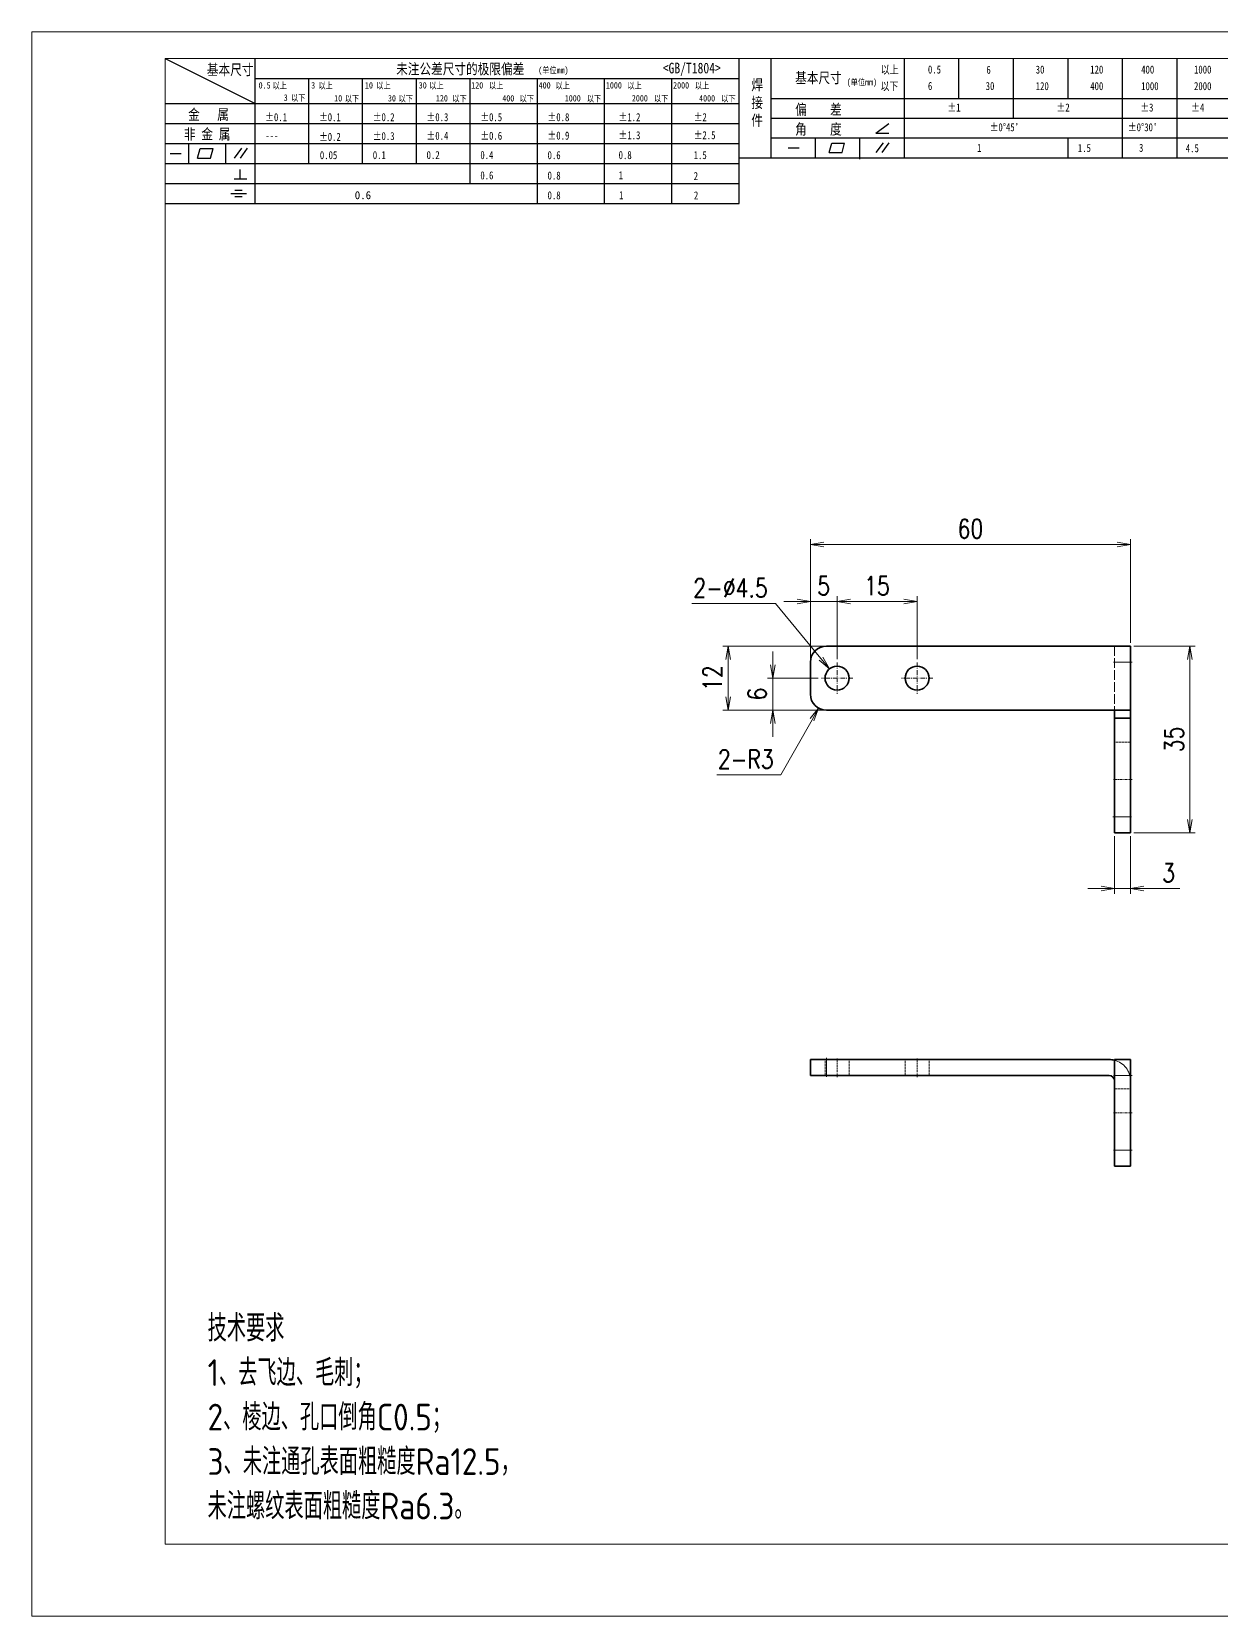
# Model space of a CAD drawing. Header units: millimetres. Extents: x 142029 to 212337, y -20537 to 1533.
# Drawn here: x 143388.3 to 143611.3, y 357.9 to 654.9 of the extents above; entities that cross this region are included whole.
import ezdxf

# ---------------------------------------------------------------- set-up
doc = ezdxf.new("R2010")
doc.units = ezdxf.units.MM
doc.header["$LTSCALE"] = 0.5
for name, pattern in [('AM_ISO02W050x2', [3.75, 3, -0.75]), ('AM_ISO08W050x2', [9, 6, -0.75, 1.5, -0.75]), ('DASHDOT', [18.5, 12, -3, 0.5, -3]), ('DASHED', [15, 12, -3])]:
    doc.linetypes.add(name, pattern=pattern)
for name, color, linetype, lineweight in [('中心线', 2, 'AM_ISO08W050x2', 18), ('图框', 7, 'Continuous', 18), ('标注线', 3, 'Continuous', 18), ('粗实线', 7, 'Continuous', 35), ('虚线', 1, 'AM_ISO02W050x2', 18)]:
    doc.layers.add(name, color=color, linetype=linetype, lineweight=lineweight)
doc.layers.add('图\\M+19E79\\M+195B6\\M+18E9A', color=7, linetype='Continuous')
doc.layers.add('打印', color=7, linetype='Continuous', lineweight=15, plot=False)
doc.layers.add('打印-禁用', color=7, linetype='Continuous', lineweight=15, plot=False)
doc.styles.add('DIM', font='romans.shx', dxfattribs={"width": 0.8, "bigfont": 'bigfont.shx'})
doc.styles.add('国标', font='simfang.ttf', dxfattribs={"width": 0.8})
doc.styles.add('机械长仿宋', font='gbenor.shx', dxfattribs={"height": 1, "bigfont": 'gbcbig.shx'})
doc.dimstyles.new('XR 1-1$0', dxfattribs={"dimtxt": 3.5, "dimasz": 2.5, "dimexe": 1, "dimexo": 0.625, "dimgap": 1.2, "dimtad": 1, "dimzin": 9, "dimdsep": 46, "dimtxsty": 'DIM', "dimblk": 'OPEN', "dimcen": 0, "dimclrd": 8, "dimclre": 8, "dimclrt": 2, "dimazin": 2, "dimtfac": 0.5, "dimtmove": 0, "dimatfit": 3, "dimldrblk": 'OPEN', "dimfxl": 0, "dimtolj": 2, "dimlwd": 18, "dimlwe": 18, "dimarcsym": 0})
doc.dimstyles.new('XR 1-1$3', dxfattribs={"dimtxt": 3.5, "dimasz": 2.5, "dimexe": 1, "dimexo": 0.625, "dimgap": 1.2, "dimtad": 1, "dimtoh": 1, "dimdsep": 46, "dimtxsty": 'DIM', "dimblk": 'OPEN', "dimcen": 0, "dimclrd": 8, "dimclre": 8, "dimclrt": 2, "dimazin": 2, "dimtfac": 0.5, "dimtofl": 0, "dimtmove": 0, "dimatfit": 3, "dimldrblk": 'OPEN', "dimfxl": 0, "dimtolj": 2, "dimlwd": 18, "dimlwe": 18, "dimarcsym": 0})
doc.dimstyles.new('XR 1-1$4', dxfattribs={"dimtxt": 3.5, "dimasz": 2.5, "dimexe": 1, "dimexo": 0.625, "dimgap": 1.2, "dimtad": 1, "dimtoh": 1, "dimdsep": 46, "dimtxsty": 'DIM', "dimblk": 'OPEN', "dimcen": 0, "dimclrd": 8, "dimclre": 8, "dimclrt": 2, "dimazin": 2, "dimtfac": 0.5, "dimtofl": 0, "dimtmove": 0, "dimatfit": 3, "dimldrblk": 'OPEN', "dimfxl": 0, "dimtolj": 2, "dimlwd": 18, "dimlwe": 18, "dimarcsym": 0})

# ---------------------------------------------------------------- blocks, each defined once
blk = doc.blocks.new('GZDEH零件A3图框V01版')
at = {"layer": '图\\M+19E79\\M+195B6\\M+18E9A', "color": 9}
for p, q in [((2882.49, -1554.46), (2899.37, -1562.92)), ((2899.37, -1581.67), (2899.37, -1554.46)), ((2990.09, -1581.67), (2990.09, -1554.46)), ((2996.09, -1573.08), (2996.09, -1554.46)), ((3021.09, -1561.98), (3021.09, -1554.46)), ((3031.31, -1561.98), (3031.31, -1554.46)), ((3041.53, -1561.98), (3041.53, -1554.46)), ((3051.75, -1561.98), (3051.75, -1554.46)), ((3061.98, -1561.98), (3061.98, -1554.46)), ((3072.2, -1561.98), (3072.2, -1554.46)), ((2899.37, -1558.24), (2990.09, -1558.24)), ((2909.45, -1574.17), (2909.45, -1558.24)), ((2919.53, -1574.17), (2919.53, -1558.24)), ((2929.61, -1574.17), (2929.61, -1558.24)), ((2939.69, -1577.92), (2939.69, -1558.24)), ((2952.29, -1581.67), (2952.29, -1558.24)), ((2964.89, -1581.67), (2964.89, -1558.24)), ((2977.49, -1581.67), (2977.49, -1558.24)), ((2996.09, -1561.98), (3113.09, -1561.98)), ((3021.09, -1573.08), (3021.09, -1561.98)), ((3041.53, -1565.68), (3041.53, -1561.98)), ((3061.98, -1573.08), (3061.98, -1561.98)), ((3072.2, -1573.08), (3072.2, -1561.98)), ((2882.49, -1562.92), (2990.09, -1562.92)), ((2882.49, -1566.67), (2990.09, -1566.67)), ((2996.09, -1565.68), (3113.09, -1565.68)), ((3015.75, -1568.51), (3018.15, -1566.66)), ((2882.49, -1570.42), (2990.09, -1570.42)), ((2886.92, -1574.12), (2886.92, -1570.42)), ((2893.91, -1574.12), (2893.91, -1570.42)), ((2996.09, -1569.38), (3113.09, -1569.38)), ((3004.42, -1573.08), (3004.42, -1569.38)), ((3006.97, -1572.12), (3007.45, -1570.33)), ((3007.45, -1570.33), (3009.86, -1570.33)), ((3009.39, -1572.12), (3009.86, -1570.33)), ((3012.75, -1573.08), (3012.75, -1569.38)), ((3015.75, -1568.51), (3018.15, -1568.51)), ((3015.81, -1572.12), (3017.15, -1570.26)), ((3016.89, -1572.12), (3018.23, -1570.26)), ((3051.75, -1573.08), (3051.75, -1569.38)), ((2883.43, -1572.27), (2885.49, -1572.27)), ((2888.59, -1573.16), (2889.07, -1571.37)), ((2888.59, -1573.16), (2891, -1573.16)), ((2889.07, -1571.37), (2891.48, -1571.37)), ((2891, -1573.16), (2891.48, -1571.37)), ((2895.52, -1573.16), (2896.85, -1571.3)), ((2896.6, -1573.16), (2897.94, -1571.3)), ((2990.09, -1573.08), (3113.09, -1573.08)), ((2999.26, -1571.23), (3001.32, -1571.23)), ((3006.97, -1572.12), (3009.39, -1572.12)), ((3012.75, -1573.33), (3012.75, -1573.08)), ((2882.49, -1574.17), (2990.09, -1574.17)), ((2895.42, -1577.05), (2897.81, -1577.05)), ((2896.58, -1577.05), (2896.58, -1575.28)), ((2882.49, -1577.92), (2990.09, -1577.92)), ((2894.79, -1579.77), (2897.77, -1579.77)), ((2895.57, -1579.17), (2896.92, -1579.17)), ((2882.49, -1581.67), (2990.09, -1581.67)), ((2895.57, -1580.37), (2896.93, -1580.37))]:
    blk.add_line(p, q, dxfattribs=at)
at = {"layer": '图框', "linetype": 'Continuous'}
for p, q in [((2882.49, -1554.46), (2882.49, -1832.96)), ((3272.49, -1554.46), (2882.49, -1554.46)), ((2882.49, -1832.96), (3272.49, -1832.96))]:
    blk.add_line(p, q, dxfattribs=at)
at = {"layer": '打印-禁用', "linetype": 'Continuous'}
for p, q in [((2857.49, -1549.46), (2857.49, -1846.46)), ((3277.49, -1549.46), (2857.49, -1549.46)), ((2857.49, -1846.46), (3277.49, -1846.46))]:
    blk.add_line(p, q, dxfattribs=at)
at = {"layer": '图\\M+19E79\\M+195B6\\M+18E9A', "color": 9, "style": '国标', "width": 0.8}
for s, height, p in [('基本尺寸', 2, (2890.33, -1557.58)), ('未注公差尺寸的极限偏差', 2, (2925.81, -1557.44)), ('<GB/T1804>', 2, (2975.78, -1557.27)), ('以上', 1.5, (3016.64, -1557.33)), ('0.5', 1.5, (3025.49, -1557.3)), ('6', 1.5, (3036.45, -1557.34)), ('30', 1.5, (3045.69, -1557.31)), ('120', 1.5, (3055.91, -1557.31)), ('400', 1.5, (3065.46, -1557.31)), ('1000', 1.5, (3075.36, -1557.31)), ('30', 1.2, (2930.04, -1560.11)), ('基本尺寸', 2, (3000.6, -1559.1)), ('以下', 1.5, (3016.58, -1560.43)), ('6', 1.5, (3025.49, -1560.38)), ('30', 1.5, (3036.31, -1560.39)), ('120', 1.5, (3045.69, -1560.41)), ('400', 1.5, (3055.91, -1560.41)), ('1000', 1.5, (3065.46, -1560.41)), ('2000', 1.5, (3075.36, -1560.41)), ('金   属', 2, (2886.82, -1565.98)), ('±0.1', 1.5, (2901.27, -1566.23)), ('±0.1', 1.5, (2911.35, -1566.23)), ('±0.2', 1.5, (2921.43, -1566.23)), ('±0.3', 1.5, (2931.51, -1566.23)), ('±0.5', 1.5, (2941.59, -1566.23)), ('±0.8', 1.5, (2954.19, -1566.23)), ('±1.2', 1.5, (2967.51, -1566.23)), ('±2', 1.5, (2981.58, -1566.23)), ('偏    差', 2, (3000.6, -1565.04)), ('±1', 1.5, (3029.16, -1564.42)), ('±2', 1.5, (3049.61, -1564.42)), ('±3', 1.5, (3065.3, -1564.42)), ('±4', 1.5, (3074.85, -1564.42)), ('非 金 属', 2, (2886.02, -1569.65)), ('±0.3', 1.5, (2921.43, -1569.77)), ('±0.4', 1.5, (2931.51, -1569.71)), ('±0.6', 1.5, (2941.59, -1569.71)), ('±0.9', 1.5, (2954.19, -1569.68)), ('±1.3', 1.5, (2967.51, -1569.62)), ('±2.5', 1.5, (2981.58, -1569.61)), ('角    度', 2, (3000.6, -1568.74)), ("±0%%D45'", 1.5, (3037.06, -1568.12)), ("±0%%D30'", 1.5, (3062.98, -1568.12)), ('---', 1.5, (2901.27, -1569.65)), ('±0.2', 1.5, (2911.35, -1569.92)), ('1', 1.5, (3034.69, -1571.98)), ('1.5', 1.5, (3053.59, -1572.01)), ('3', 1.5, (3065.05, -1571.98)), ('4.5', 1.5, (3073.82, -1572.05)), ('0.1', 1.5, (2921.43, -1573.34)), ('0.2', 1.5, (2931.51, -1573.33)), ('0.4', 1.5, (2941.59, -1573.33)), ('0.6', 1.5, (2954.19, -1573.35)), ('0.8', 1.5, (2967.51, -1573.33)), ('1.5', 1.5, (2981.58, -1573.34)), ('0.6', 1.5, (2941.59, -1577.14)), ('0.8', 1.5, (2954.19, -1577.17)), ('1', 1.5, (2967.51, -1577.12)), ('2', 1.5, (2981.58, -1577.26)), ('0.8', 1.5, (2954.19, -1580.87)), ('1', 1.5, (2967.59, -1580.86)), ('2', 1.5, (2981.62, -1580.89))]:
    blk.add_text(s, height=height, dxfattribs=at).set_placement(p)
at = {"layer": '图\\M+19E79\\M+195B6\\M+18E9A', "color": 9, "lineweight": 15, "style": '国标', "width": 0.8}
for s, p in [('(单位mm)', (2952.44, -1557.27)), ('0.5', (2900.03, -1560.11)), ('以上', (2902.64, -1560.16)), ('3', (2909.88, -1560.11)), ('以上', (2911.25, -1560.16)), ('10', (2919.96, -1560.11)), ('以上', (2922.09, -1560.16)), ('以上', (2932.02, -1560.16)), ('120', (2939.88, -1560.11)), ('以上', (2943.21, -1560.16)), ('400', (2952.52, -1560.11)), ('以上', (2955.68, -1560.16)), ('1000', (2965.12, -1560.11)), ('以上', (2969.16, -1560.16)), ('2000', (2977.72, -1560.11)), ('以上', (2981.8, -1560.16)), ('(单位mm)', (3010.27, -1559.51)), ('3', (2904.73, -1562.41)), ('以下', (2906.1, -1562.46)), ('10', (2914.19, -1562.54)), ('以下', (2916.18, -1562.59)), ('30', (2924.27, -1562.54)), ('以下', (2926.26, -1562.59)), ('120', (2933.26, -1562.54)), ('以下', (2936.34, -1562.59)), ('400', (2945.7, -1562.54)), ('以下', (2948.94, -1562.59)), ('1000', (2957.41, -1562.54)), ('以下', (2961.54, -1562.59)), ('2000', (2969.99, -1562.54)), ('以下', (2974.14, -1562.59)), ('4000', (2982.59, -1562.54)), ('以下', (2986.74, -1562.59))]:
    blk.add_text(s, height=1.2, dxfattribs=at).set_placement(p)
at = {"layer": '图\\M+19E79\\M+195B6\\M+18E9A', "color": 9, "lineweight": 13, "style": '国标'}
blk.add_text('0.6', height=1.5, dxfattribs=at).set_placement((2918.05, -1580.85))
at = {"layer": '图\\M+19E79\\M+195B6\\M+18E9A', "color": 9, "style": '国标'}
for s, insert, char_height, width, attachment_point in [('焊\\P接\\P件', (2992.39, -1558.41), 2, 3.1877, 1), ('0.05', (2911.51, -1573.37), 1.5, 5.1982, 7)]:
    blk.add_mtext(s, dxfattribs=dict(at, insert=insert, char_height=char_height, width=width, attachment_point=attachment_point))
blk = doc.blocks.new('DEH A3')
at = {"layer": '图框'}
blk.add_blockref('GZDEH零件A3图框V01版', (-2857.49, 1846.46), dxfattribs=at)
blk = doc.blocks.new('_Open')
at = {"color": 0, "linetype": 'ByBlock', "lineweight": -2}
for p, q in [((-1, 0.17), (0, 0)), ((-1, -0.17), (0, 0)), ((0, 0), (-1, 0))]:
    blk.add_line(p, q, dxfattribs=at)
blk = doc.blocks.new('*D46')
at = {"layer": 'Defpoints', "color": 0, "transparency": 16777216}
for p in [(143518.81, 539.76), (143537.23, 539.76), (143537.23, 527.76)]:
    blk.add_point(p, dxfattribs=at)
at = {"layer": '标注线', "color": 8, "lineweight": 18, "transparency": 16777216}
for p, q in [((143536.61, 539.76), (143517.81, 539.76)), ((143518.81, 530.26), (143518.81, 537.26)), ((143536.61, 527.76), (143517.81, 527.76))]:
    blk.add_line(p, q, dxfattribs=at)
at = {"layer": '标注线', "color": 8, "linetype": 'ByBlock', "lineweight": 18, "transparency": 16777216, "xscale": 2.5, "yscale": 2.5, "zscale": 2.5}
for p, rotation in [((143518.81, 539.76), 90), ((143518.81, 527.76), 270)]:
    blk.add_blockref('_Open', p, dxfattribs=dict(at, rotation=rotation))
at = {"layer": '标注线', "color": 2, "transparency": 16777216, "insert": (143515.86, 533.76), "char_height": 3.5, "attachment_point": 5, "rotation": 90, "style": 'DIM'}
blk.add_mtext('\\A2;12', dxfattribs=at)
blk = doc.blocks.new('*D47')
at = {"layer": 'Defpoints', "color": 0, "transparency": 16777216}
for p in [(143594.23, 558.81), (143594.23, 539.76), (143534.23, 536.76)]:
    blk.add_point(p, dxfattribs=at)
at = {"layer": '标注线', "color": 8, "lineweight": 18, "transparency": 16777216}
for p, q in [((143534.23, 537.38), (143534.23, 559.81)), ((143536.73, 558.81), (143591.73, 558.81)), ((143594.23, 540.38), (143594.23, 559.81))]:
    blk.add_line(p, q, dxfattribs=at)
at = {"layer": '标注线', "color": 8, "linetype": 'ByBlock', "lineweight": 18, "transparency": 16777216, "xscale": 2.5, "yscale": 2.5, "zscale": 2.5, "rotation": 180}
blk.add_blockref('_Open', (143534.23, 558.81), dxfattribs=at)
at = {"layer": '标注线', "color": 8, "linetype": 'ByBlock', "lineweight": 18, "transparency": 16777216, "xscale": 2.5, "yscale": 2.5, "zscale": 2.5}
blk.add_blockref('_Open', (143594.23, 558.81), dxfattribs=at)
at = {"layer": '标注线', "color": 2, "transparency": 16777216, "insert": (143564.23, 561.76), "char_height": 3.5, "attachment_point": 5, "style": 'DIM'}
blk.add_mtext('\\A2;60', dxfattribs=at)
blk = doc.blocks.new('*D49')
at = {"layer": 'Defpoints', "color": 0, "transparency": 16777216}
for p in [(143539.23, 548.1), (143534.23, 536.76), (143539.23, 536.68)]:
    blk.add_point(p, dxfattribs=at)
at = {"layer": '标注线', "color": 8, "lineweight": 18, "transparency": 16777216}
for p, q in [((143531.73, 548.1), (143529.23, 548.1)), ((143534.23, 537.38), (143534.23, 549.1)), ((143534.23, 548.1), (143539.23, 548.1)), ((143539.23, 537.31), (143539.23, 549.1)), ((143541.73, 548.1), (143544.23, 548.1))]:
    blk.add_line(p, q, dxfattribs=at)
at = {"layer": '标注线', "color": 8, "linetype": 'ByBlock', "lineweight": 18, "transparency": 16777216, "xscale": 2.5, "yscale": 2.5, "zscale": 2.5}
blk.add_blockref('_Open', (143534.23, 548.1), dxfattribs=at)
at = {"layer": '标注线', "color": 8, "linetype": 'ByBlock', "lineweight": 18, "transparency": 16777216, "xscale": 2.5, "yscale": 2.5, "zscale": 2.5, "rotation": 180}
blk.add_blockref('_Open', (143539.23, 548.1), dxfattribs=at)
at = {"layer": '标注线', "color": 2, "transparency": 16777216, "insert": (143536.73, 551.05), "char_height": 3.5, "attachment_point": 5, "style": 'DIM'}
blk.add_mtext('\\A2;5', dxfattribs=at)
blk = doc.blocks.new('*D50')
at = {"layer": 'Defpoints', "color": 0, "transparency": 16777216}
for p in [(143554.23, 548.1), (143539.23, 536.68), (143554.23, 536.68)]:
    blk.add_point(p, dxfattribs=at)
at = {"layer": '标注线', "color": 8, "lineweight": 18, "transparency": 16777216}
for p, q in [((143539.23, 537.31), (143539.23, 549.1)), ((143541.73, 548.1), (143551.73, 548.1)), ((143554.23, 537.31), (143554.23, 549.1))]:
    blk.add_line(p, q, dxfattribs=at)
at = {"layer": '标注线', "color": 8, "linetype": 'ByBlock', "lineweight": 18, "transparency": 16777216, "xscale": 2.5, "yscale": 2.5, "zscale": 2.5, "rotation": 180}
blk.add_blockref('_Open', (143539.23, 548.1), dxfattribs=at)
at = {"layer": '标注线', "color": 8, "linetype": 'ByBlock', "lineweight": 18, "transparency": 16777216, "xscale": 2.5, "yscale": 2.5, "zscale": 2.5}
blk.add_blockref('_Open', (143554.23, 548.1), dxfattribs=at)
at = {"layer": '标注线', "color": 2, "transparency": 16777216, "insert": (143546.73, 551.05), "char_height": 3.5, "attachment_point": 5, "style": 'DIM'}
blk.add_mtext('\\A2;15', dxfattribs=at)
blk = doc.blocks.new('*D51')
at = {"layer": 'Defpoints', "color": 0, "transparency": 16777216}
for p in [(143527.21, 533.76), (143536.31, 533.76), (143537.57, 527.76)]:
    blk.add_point(p, dxfattribs=at)
at = {"layer": '标注线', "color": 8, "lineweight": 18, "transparency": 16777216}
for p, q in [((143527.21, 536.26), (143527.21, 538.76)), ((143535.68, 533.76), (143526.21, 533.76)), ((143527.21, 527.76), (143527.21, 533.76)), ((143536.94, 527.76), (143526.21, 527.76)), ((143527.21, 525.26), (143527.21, 522.76))]:
    blk.add_line(p, q, dxfattribs=at)
at = {"layer": '标注线', "color": 8, "linetype": 'ByBlock', "lineweight": 18, "transparency": 16777216, "xscale": 2.5, "yscale": 2.5, "zscale": 2.5}
for p, rotation in [((143527.21, 533.76), 270), ((143527.21, 527.76), 90)]:
    blk.add_blockref('_Open', p, dxfattribs=dict(at, rotation=rotation))
at = {"layer": '标注线', "color": 2, "transparency": 16777216, "insert": (143524.26, 530.76), "char_height": 3.5, "attachment_point": 5, "rotation": 90, "style": 'DIM'}
blk.add_mtext('\\A2;6', dxfattribs=at)
blk = doc.blocks.new('*D52')
at = {"layer": 'Defpoints', "color": 0, "transparency": 16777216}
for p in [(143591.23, 504.76), (143594.23, 504.76), (143594.23, 494.31)]:
    blk.add_point(p, dxfattribs=at)
at = {"layer": '标注线', "color": 8, "lineweight": 18, "transparency": 16777216}
for p, q in [((143591.23, 504.13), (143591.23, 493.31)), ((143594.23, 504.13), (143594.23, 493.31)), ((143588.73, 494.31), (143586.23, 494.31)), ((143591.23, 494.31), (143594.23, 494.31)), ((143596.73, 494.31), (143603.5, 494.31))]:
    blk.add_line(p, q, dxfattribs=at)
at = {"layer": '标注线', "color": 8, "linetype": 'ByBlock', "lineweight": 18, "transparency": 16777216, "xscale": 2.5, "yscale": 2.5, "zscale": 2.5}
blk.add_blockref('_Open', (143591.23, 494.31), dxfattribs=at)
at = {"layer": '标注线', "color": 8, "linetype": 'ByBlock', "lineweight": 18, "transparency": 16777216, "xscale": 2.5, "yscale": 2.5, "zscale": 2.5, "rotation": 180}
blk.add_blockref('_Open', (143594.23, 494.31), dxfattribs=at)
at = {"layer": '标注线', "color": 2, "transparency": 16777216, "insert": (143601.37, 497.26), "char_height": 3.5, "attachment_point": 5, "style": 'DIM'}
blk.add_mtext('\\A2;3', dxfattribs=at)
blk = doc.blocks.new('*D53')
at = {"layer": 'Defpoints', "color": 0, "transparency": 16777216}
for p in [(143594.23, 539.76), (143605.36, 539.76), (143594.23, 504.76)]:
    blk.add_point(p, dxfattribs=at)
at = {"layer": '标注线', "color": 8, "lineweight": 18, "transparency": 16777216}
for p, q in [((143594.86, 539.76), (143606.36, 539.76)), ((143605.36, 507.26), (143605.36, 537.26)), ((143594.86, 504.76), (143606.36, 504.76))]:
    blk.add_line(p, q, dxfattribs=at)
at = {"layer": '标注线', "color": 8, "linetype": 'ByBlock', "lineweight": 18, "transparency": 16777216, "xscale": 2.5, "yscale": 2.5, "zscale": 2.5}
for p, rotation in [((143605.36, 539.76), 90), ((143605.36, 504.76), 270)]:
    blk.add_blockref('_Open', p, dxfattribs=dict(at, rotation=rotation))
at = {"layer": '标注线', "color": 2, "transparency": 16777216, "insert": (143602.41, 522.26), "char_height": 3.5, "attachment_point": 5, "rotation": 90, "style": 'DIM'}
blk.add_mtext('\\A2;35', dxfattribs=at)
blk = doc.blocks.new('*D54')
at = {"layer": 'Defpoints', "color": 0, "transparency": 16777216}
for p in [(143537.8, 535.49), (143540.67, 532.02)]:
    blk.add_point(p, dxfattribs=at)
at = {"layer": '标注线', "color": 8, "lineweight": 18, "transparency": 16777216}
for p in [(143511.99, 547.71), (143536.21, 537.42)]:
    blk.add_line(p, (143527.72, 547.71), dxfattribs=at)
at = {"layer": '标注线', "color": 8, "linetype": 'ByBlock', "lineweight": 18, "transparency": 16777216, "xscale": 2.5, "yscale": 2.5, "zscale": 2.5, "rotation": 309.5274153414364}
blk.add_blockref('_Open', (143537.8, 535.49), dxfattribs=at)
at = {"layer": '标注线', "color": 2, "transparency": 16777216, "insert": (143519.26, 550.66), "char_height": 3.5, "attachment_point": 5, "style": 'DIM'}
blk.add_mtext('\\A2;2-%%c4.5', dxfattribs=at)
blk = doc.blocks.new('*D55')
at = {"layer": 'Defpoints', "color": 0, "transparency": 16777216}
for p in [(143537.23, 530.76), (143535.76, 528.14)]:
    blk.add_point(p, dxfattribs=at)
at = {"layer": '标注线', "color": 8, "lineweight": 18, "transparency": 16777216}
for p in [(143534.54, 525.96), (143516.72, 515.62)]:
    blk.add_line(p, (143528.72, 515.62), dxfattribs=at)
at = {"layer": '标注线', "color": 8, "linetype": 'ByBlock', "lineweight": 18, "transparency": 16777216, "xscale": 2.5, "yscale": 2.5, "zscale": 2.5, "rotation": 60.63584925358956}
blk.add_blockref('_Open', (143535.76, 528.14), dxfattribs=at)
at = {"layer": '标注线', "color": 2, "transparency": 16777216, "insert": (143522.12, 518.57), "char_height": 3.5, "attachment_point": 5, "style": 'DIM'}
blk.add_mtext('\\A2;\\A2;2-R3', dxfattribs=at)

msp = doc.modelspace()

# ---------------------------------------------------------------- linework, layer by layer
at = {"color": 2, "lineweight": 13, "ltscale": 0.075}
for p, q in [((143591.235, 507.757), (143594.235, 507.757)), ((143537.235, 462.26), (143537.235, 459.26)), ((143594.235, 459.26), (143591.235, 459.26)), ((143591.235, 445.26), (143594.235, 445.26))]:
    msp.add_line(p, q, dxfattribs=at)
at = {"layer": '中心线', "linetype": 'DASHDOT', "ltscale": 0.14625}
for p, q in [((143539.235, 536.682), (143539.235, 530.832)), ((143554.235, 536.682), (143554.235, 530.832)), ((143542.16, 533.757), (143536.31, 533.757)), ((143557.16, 533.757), (143551.31, 533.757))]:
    msp.add_line(p, q, dxfattribs=at)
at = {"layer": '中心线', "linetype": 'DASHDOT', "ltscale": 0.090015}
for p, q in [((143594.535, 536.757), (143590.934, 536.757)), ((143594.535, 514.757), (143590.934, 514.757)), ((143590.934, 507.757), (143594.535, 507.757)), ((143537.235, 462.56), (143537.235, 458.959)), ((143594.535, 459.26), (143590.934, 459.26)), ((143594.535, 452.26), (143590.934, 452.26)), ((143594.535, 445.26), (143590.934, 445.26))]:
    msp.add_line(p, q, dxfattribs=at)
at = {"layer": '中心线', "linetype": 'DASHDOT', "ltscale": 0.09}
for p, q in [((143539.235, 458.96), (143539.235, 462.56)), ((143554.235, 458.96), (143554.235, 462.56))]:
    msp.add_line(p, q, dxfattribs=at)
at = {"layer": '打印'}
msp.add_lwpolyline([(143388.268, 654.912), (143808.268, 654.912), (143808.268, 357.912), (143388.268, 357.912)], close=True, dxfattribs=at)
at = {"layer": '粗实线'}
for p, q in [((143537.235, 539.757), (143590.235, 539.757)), ((143590.235, 527.757), (143537.235, 527.757)), ((143591.235, 526.257), (143591.235, 507.757)), ((143594.235, 526.257), (143594.235, 507.757)), ((143590.235, 462.26), (143537.235, 462.26)), ((143590.235, 459.26), (143537.235, 459.26))]:
    msp.add_line(p, q, dxfattribs=at)
at = {"layer": '粗实线', "ltscale": 0.1}
for p, q in [((143594.235, 539.757), (143590.235, 539.757)), ((143590.235, 527.757), (143594.235, 527.757))]:
    msp.add_line(p, q, dxfattribs=at)
at = {"layer": '粗实线', "ltscale": 0.3}
msp.add_line((143594.235, 539.757), (143594.235, 527.757), dxfattribs=at)
at = {"layer": '粗实线', "ltscale": 0.15}
msp.add_line((143534.235, 530.757), (143534.235, 536.757), dxfattribs=at)
at = {"layer": '粗实线', "ltscale": 0.0375}
for p, q in [((143591.235, 527.757), (143591.235, 526.257)), ((143594.235, 526.257), (143594.235, 527.757))]:
    msp.add_line(p, q, dxfattribs=at)
at = {"layer": '粗实线', "ltscale": 0.075}
for p, q in [((143591.235, 526.257), (143594.235, 526.257)), ((143591.235, 507.757), (143591.235, 504.757)), ((143594.235, 504.757), (143594.235, 507.757)), ((143594.235, 504.757), (143591.235, 504.757)), ((143537.235, 462.26), (143534.235, 462.26)), ((143534.235, 459.26), (143534.235, 462.26)), ((143591.235, 462.26), (143591.235, 459.26)), ((143591.235, 462.26), (143594.235, 462.26)), ((143594.235, 459.26), (143594.235, 462.26)), ((143534.235, 459.26), (143537.235, 459.26)), ((143591.235, 445.26), (143591.235, 442.26)), ((143594.235, 442.26), (143594.235, 445.26)), ((143594.235, 442.26), (143591.235, 442.26))]:
    msp.add_line(p, q, dxfattribs=at)
at = {"layer": '粗实线', "ltscale": 0.35}
for p, q in [((143591.235, 459.26), (143591.235, 445.26)), ((143594.235, 459.26), (143594.235, 445.26))]:
    msp.add_line(p, q, dxfattribs=at)
at = {"layer": '粗实线'}
for centre in [(143539.235, 533.757), (143554.235, 533.757)]:
    msp.add_circle(centre, 2.25, dxfattribs=at)
for centre, radius, start, end in [((143537.235, 536.757), 3, 90, 180), ((143537.235, 530.757), 3, 180, 270), ((143590.235, 458.26), 4, 75.52249, 90), ((143590.235, 458.26), 1, 0, 90)]:
    msp.add_arc(centre, radius, start, end, dxfattribs=at)
at = {"layer": '虚线', "linetype": 'DASHED', "ltscale": 0.3}
msp.add_line((143591.235, 539.757), (143591.235, 527.757), dxfattribs=at)
at = {"layer": '虚线', "linetype": 'DASHED', "ltscale": 0.075}
for p, q in [((143591.235, 536.757), (143594.235, 536.757)), ((143594.235, 521.757), (143591.235, 521.757)), ((143594.235, 507.757), (143591.235, 507.757)), ((143594.235, 507.757), (143591.235, 507.757)), ((143536.985, 459.26), (143536.985, 462.26)), ((143537.235, 459.26), (143537.235, 462.26)), ((143541.485, 459.26), (143541.485, 462.26)), ((143551.985, 459.26), (143551.985, 462.26)), ((143556.485, 459.26), (143556.485, 462.26)), ((143594.235, 459.26), (143591.235, 459.26)), ((143591.235, 456.76), (143594.235, 456.76)), ((143594.235, 445.26), (143591.235, 445.26)), ((143594.235, 445.26), (143591.235, 445.26))]:
    msp.add_line(p, q, dxfattribs=at)
at = {"layer": '虚线', "linetype": 'DASHED'}
msp.add_arc((143590.235, 458.26), 4, 0, 75.52249, dxfattribs=at)

# ---------------------------------------------------------------- block references
at = {"layer": '图框'}
msp.add_blockref('DEH A3', (143388.268, 357.912), dxfattribs=at)

# ---------------------------------------------------------------- texts
at = {"layer": '标注线', "color": 2, "insert": (143421.242, 376.08), "char_height": 5, "width": 114.82461, "attachment_point": 7, "style": '机械长仿宋'}
msp.add_mtext('\\A2;技术要求\\P1、去飞边、毛刺；\\P2、棱边、孔口倒角C0.5；\\P3、未注通孔表面粗糙度Ra12.5，\\P未注螺纹表面粗糙度Ra6.3。\\P', dxfattribs=at)

# ---------------------------------------------------------------- dimensions: what is measured, and where the dimension line sits
at = {"layer": '标注线'}
for base, p1, p2, picture, middle in [((143594.235, 558.815), (143534.235, 536.757), (143594.235, 539.757), '*D47', (143564.235, 561.765)), ((143539.235, 548.102), (143534.235, 536.757), (143539.235, 536.682), '*D49', (143536.735, 551.052)), ((143554.235, 548.102), (143539.235, 536.682), (143554.235, 536.682), '*D50', (143546.735, 551.052)), ((143594.235, 494.314), (143591.235, 504.757), (143594.235, 504.757), '*D52', (143601.368, 497.264))]:
    dim = msp.add_linear_dim(base=base, p1=p1, p2=p2, dimstyle='XR 1-1$0', dxfattribs=at)
    dim.commit()
    dim.dimension.update_dxf_attribs({"geometry": picture, "text_midpoint": middle})
dim = msp.add_diameter_dim_2p(p1=(143540.667, 532.022), p2=(143537.803, 535.493), dimstyle='XR 1-1$3', override={"dimpost": '2-%%c<>'}, dxfattribs=at)
dim.commit()
dim.dimension.update_dxf_attribs({"geometry": '*D54', "text_midpoint": (143519.255, 547.71), "dimtype": 163})
for base, p1, p2, picture, middle in [((143518.813, 539.757), (143537.235, 527.757), (143537.235, 539.757), '*D46', (143515.863, 533.757)), ((143527.211, 533.757), (143537.568, 527.757), (143536.31, 533.757), '*D51', (143524.261, 530.757)), ((143605.36, 539.757), (143594.235, 504.757), (143594.235, 539.757), '*D53', (143602.41, 522.257))]:
    dim = msp.add_linear_dim(base=base, p1=p1, p2=p2, angle=90, dimstyle='XR 1-1$0', dxfattribs=at)
    dim.commit()
    dim.dimension.update_dxf_attribs({"geometry": picture, "text_midpoint": middle})
dim = msp.add_radius_dim(center=(143537.235, 530.757), mpoint=(143535.764, 528.143), text='\\A2;2-<>', dimstyle='XR 1-1$4', override={"dimtxsty": 'DIM'}, dxfattribs=at)
dim.commit()
dim.dimension.update_dxf_attribs({"geometry": '*D55', "text_midpoint": (143522.119, 515.621), "dimtype": 164})

doc.saveas('drawing.dxf')
